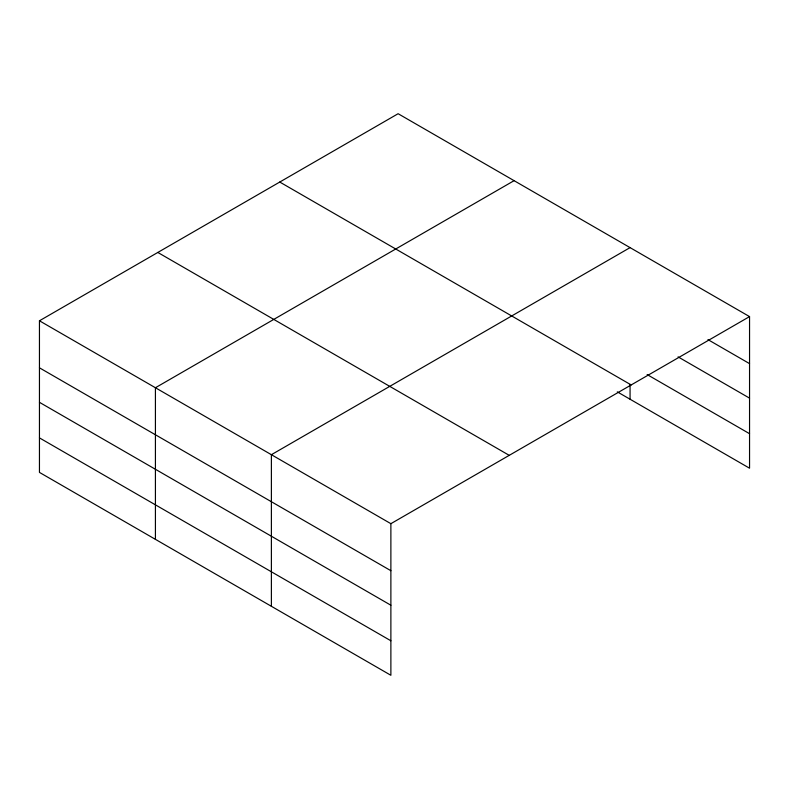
<?xml version="1.0" encoding="UTF-8"?>
<svg xmlns="http://www.w3.org/2000/svg" width="789" height="789" viewBox="0 0 789 789"><rect width="100%" height="100%" fill="white"/><g stroke="black" fill="none" stroke-linecap="round" stroke-linejoin="round"><path stroke-width="1.18" d="M617.294 391.857L749.55 468.212L749.55 316.606L398.12 113.715L39.45 320.788L39.45 472.394L390.88 675.285L390.88 523.679L39.45 320.788M514.093 180.661L155.423 387.744L155.423 539.351M630.066 247.618L271.386 454.701L271.386 606.307M390.88 523.679L749.55 316.606M707.94 339.605L749.55 363.63M678.076 356.875L749.55 398.139M647.138 374.568L749.55 433.694M279.76 182.042L631.19 384.943M157.81 252.45L509.24 455.352M39.45 367.812L390.88 570.703M39.45 402.321L390.88 605.222M39.45 437.885L390.88 640.776M630.066 384.44L630.066 399.224"/></g></svg>
